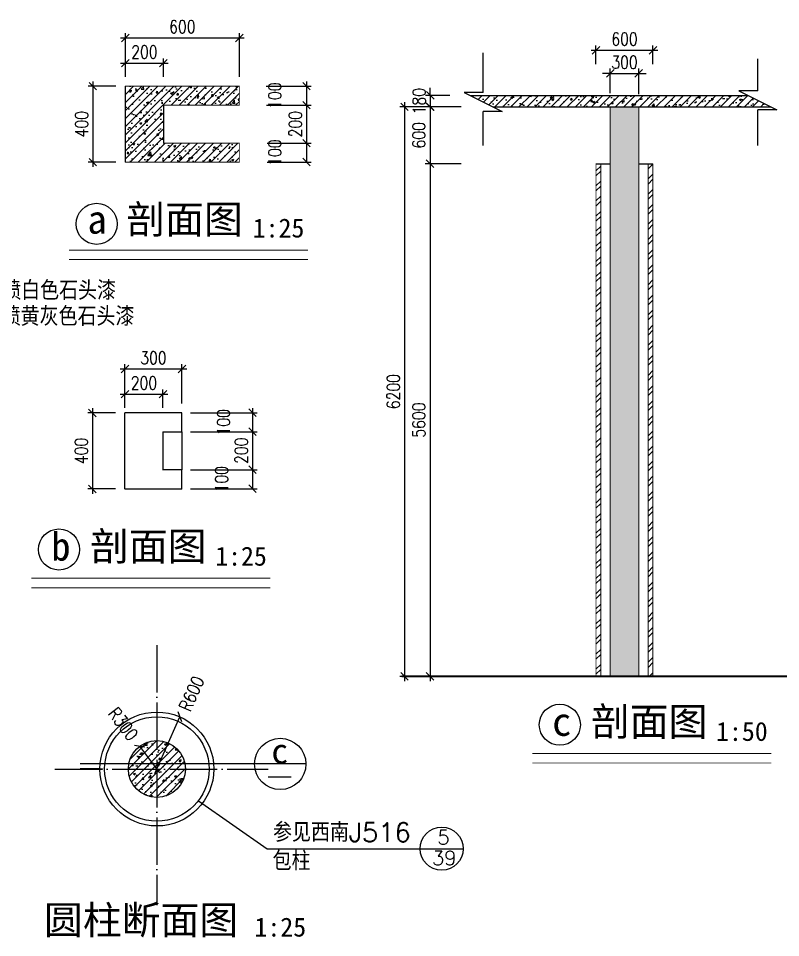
# Model space of a CAD drawing. Extents: x 249174 to 363784, y -3149 to 82603.
# Drawn here: x 328588 to 336614, y 72062 to 81745 of the extents above; entities that cross this region are included whole.
import ezdxf

# ---------------------------------------------------------------- set-up
doc = ezdxf.new("R2010")
doc.units = 0
doc.header["$LTSCALE"] = 1000
doc.header["$MEASUREMENT"] = 0
doc.linetypes.add('DOTE', pattern=[2.42, 2, -0.2, 0.02, -0.2])
doc.layers.get('0').update_dxf_attribs({"linetype": 'CONTINUOUS'})
doc.layers.get('DEFPOINTS').update_dxf_attribs({"color": 6, "linetype": 'CONTINUOUS'})
for name, color, linetype in [('111', 4, 'CONTINUOUS'), ('DIM', 3, 'CONTINUOUS'), ('DOTE', 4, 'DOTE'), ('LAYER7', 8, 'CONTINUOUS'), ('PUB_DIM', 84, 'CONTINUOUS'), ('字样', 2, 'CONTINUOUS')]:
    doc.layers.add(name, color=color, linetype=linetype)
doc.styles.add('DIM_FONT', font='SIMPLEX', dxfattribs={"width": 0.8})
doc.styles.add('HZ', font='txt', dxfattribs={"bigfont": 'hztxt'})
doc.styles.add('HZTXT', font='SIMSUN.TTF')
doc.dimstyles.new('DIMN', dxfattribs={"dimtxt": 300, "dimasz": 1, "dimexe": 250, "dimexo": 300, "dimgap": 150, "dimtad": 1, "dimdec": 0, "dimzin": 0, "dimtxsty": 'DIM_FONT', "dimblk": '_DIMX', "dimblk1": '_DIMX', "dimblk2": '_DIMX', "dimcen": 100, "dimdle": 250, "dimclrd": 3, "dimclre": 3, "dimclrt": 7, "dimazin": 3, "dimtfac": 1, "dimtdec": 0, "dimtix": 1, "dimtmove": 0, "dimatfit": 3, "dimtolj": 1, "dimtzin": 0})
pattern_1 = [(45, (54274.177, 239493.216), (-42.426407, 42.426407), []), (50, (54274.18, 239493.22), (215.17805, -18.82564), [22.5, -247.5]), (355, (54274.18, 239493.22), (-41.6254, 225.65764), [18, -198]), (100.4514, (54292.1, 239491.65), (173.55281, 206.83186), [19.12206, -210.34263]), (46.1842, (54274.18, 239553.22), (320.17231, -49.6557), [33.75, -371.25]), (96.6356, (54300.86, 239549.08), (280.3988, 292.23536), [28.6831, -315.5139]), (351.1842, (54274.18, 239553.2), (280.3986, 292.23558), [27, -297]), (21, (54304.18, 239538.22), (179.07212, -120.78567), [22.5, -247.5]), (326, (54304.18, 239538.22), (72.9946, 217.54501), [18, -198]), (71.4514, (54319.1, 239528.15), (252.06679, 96.75915), [19.12206, -210.34263]), (37.5, (54274.18, 239493.22), (3.647957, 99.868156), [0, -195.6, 0, -201, 0, -198.75]), (7.5, (54274.18, 239493.22), (78.92086, 118.323514), [0, -114.6, 0, -191.1, 0, -75.75]), (327.5, (54207.28, 239493.22), (160.14673, -6.766462), [0, -75, 0, -234, 0, -310.5]), (317.5, (54177.28, 239493.22), (174.95585, 30.031495), [0, -97.5, 0, -155.4, 0, -220.5])]

# ---------------------------------------------------------------- blocks, each defined once
blk = doc.blocks.new('_OBLIQUE')
at = {"color": 0, "linetype": 'BYBLOCK'}
blk.add_line((-0.5, -0.5), (0.5, 0.5), dxfattribs=at)
blk = doc.blocks.new('*D127')
at = {"color": 3, "linetype": 'BYBLOCK'}
for p, q in [((332785, -105431.9), (332785, -110931.9)), ((332973.8, -105481.9), (332735, -105481.9)), ((332973.8, -110881.9), (332735, -110881.9))]:
    blk.add_line(p, q, dxfattribs=at)
at = {"layer": 'DEFPOINTS', "color": 0, "linetype": 'BYBLOCK'}
for p in [(333073.8, -105481.9), (332785, -110881.9), (333073.8, -110881.9)]:
    blk.add_point(p, dxfattribs=at)
at = {"color": 3, "linetype": 'BYBLOCK', "xscale": 80, "yscale": 80, "zscale": 80}
for p, rotation in [((332785, -105481.9), 90), ((332785, -110881.9), 270)]:
    blk.add_blockref('_OBLIQUE', p, dxfattribs=dict(at, rotation=rotation))
at = {"color": 7, "linetype": 'BYBLOCK', "insert": (332667.5, -108181.9), "char_height": 135, "attachment_point": 5, "rotation": 90, "style": 'DIM_FONT'}
blk.add_mtext('\\A1;5600', dxfattribs=at)
blk = doc.blocks.new('_DIMX')
blk.add_line((-150, 0), (150, 0))
at = {"const_width": 50}
blk.add_lwpolyline([(-70, -70), (70, 70)], dxfattribs=at)
blk = doc.blocks.new('*D206')
at = {"color": 3, "linetype": 'BYBLOCK'}
for p, q in [((332516.7, -104831.9), (332516.7, -110931.9)), ((332927.2, -104881.9), (332466.7, -104881.9)), ((332873.8, -110881.9), (332466.7, -110881.9))]:
    blk.add_line(p, q, dxfattribs=at)
at = {"layer": 'DEFPOINTS', "color": 0, "linetype": 'BYBLOCK'}
for p in [(333027.2, -104881.9), (332516.7, -110881.9), (332973.8, -110881.9)]:
    blk.add_point(p, dxfattribs=at)
at = {"color": 3, "linetype": 'BYBLOCK', "xscale": 80, "yscale": 80, "zscale": 80}
for p, rotation in [((332516.7, -104881.9), 90), ((332516.7, -110881.9), 270)]:
    blk.add_blockref('_OBLIQUE', p, dxfattribs=dict(at, rotation=rotation))
at = {"color": 7, "linetype": 'BYBLOCK', "insert": (332399.2, -107881.9), "char_height": 135, "attachment_point": 5, "rotation": 90, "style": 'DIM_FONT'}
blk.add_mtext('\\A1;6200', dxfattribs=at)
blk = doc.blocks.new('*D124')
at = {"color": 3, "linetype": 'BYBLOCK'}
blk.add_line((285545.5, -161659.7), (285334.5, -161380.5), dxfattribs=at)
at = {"layer": 'DEFPOINTS', "color": 0, "linetype": 'BYBLOCK'}
for p in [(285334.5, -161380.5), (285515.4, -161619.8)]:
    blk.add_point(p, dxfattribs=at)
at = {"color": 3, "linetype": 'BYBLOCK', "xscale": 80, "yscale": 80, "zscale": 80, "rotation": 127.0834299464792}
blk.add_blockref('_OBLIQUE', (285334.5, -161380.5), dxfattribs=at)
at = {"color": 7, "linetype": 'BYBLOCK', "insert": (285161.2, -161145.9), "char_height": 135, "attachment_point": 5, "rotation": 307.08343, "style": 'DIM_FONT'}
blk.add_mtext('\\A1;R300', dxfattribs=at)
blk = doc.blocks.new('*D123')
at = {"color": 3, "linetype": 'BYBLOCK'}
blk.add_line((285495.1, -161665.5), (285759.1, -161071.5), dxfattribs=at)
at = {"layer": 'DEFPOINTS', "color": 0, "linetype": 'BYBLOCK'}
for p in [(285759.1, -161071.5), (285515.4, -161619.8)]:
    blk.add_point(p, dxfattribs=at)
at = {"color": 3, "linetype": 'BYBLOCK', "xscale": 80, "yscale": 80, "zscale": 80, "rotation": 66.03024424354837}
blk.add_blockref('_OBLIQUE', (285759.1, -161071.5), dxfattribs=at)
at = {"color": 7, "linetype": 'BYBLOCK', "insert": (285881.8, -160825.8), "char_height": 135, "attachment_point": 5, "rotation": 66.03024, "style": 'DIM_FONT'}
blk.add_mtext('\\A1;R600', dxfattribs=at)
blk = doc.blocks.new('*D128')
at = {"color": 3, "linetype": 'BYBLOCK'}
for p, q in [((280546.3, -158372.6), (280466.3, -158372.6)), ((280546.3, -158579.6), (280546.3, -158322.6)), ((280546.3, -158372.6), (280846.3, -158372.6)), ((280846.3, -158591.3), (280846.3, -158322.6)), ((280846.3, -158372.6), (280926.3, -158372.6))]:
    blk.add_line(p, q, dxfattribs=at)
at = {"layer": 'DEFPOINTS', "color": 0, "linetype": 'BYBLOCK'}
for p in [(280846.3, -158372.6), (280546.3, -158679.6), (280846.3, -158691.3)]:
    blk.add_point(p, dxfattribs=at)
at = {"color": 3, "linetype": 'BYBLOCK', "xscale": 80, "yscale": 80, "zscale": 80}
blk.add_blockref('_OBLIQUE', (280546.3, -158372.6), dxfattribs=at)
at = {"color": 3, "linetype": 'BYBLOCK', "xscale": 80, "yscale": 80, "zscale": 80, "rotation": 180}
blk.add_blockref('_OBLIQUE', (280846.3, -158372.6), dxfattribs=at)
at = {"color": 7, "linetype": 'BYBLOCK', "insert": (280696.3, -158255.1), "char_height": 135, "attachment_point": 5, "style": 'DIM_FONT'}
blk.add_mtext('\\A1;300', dxfattribs=at)
blk = doc.blocks.new('*D129')
at = {"color": 3, "linetype": 'BYBLOCK'}
for p, q in [((280396.3, -158662.2), (280396.3, -158464.8)), ((280996.3, -158662.2), (280996.3, -158464.8)), ((280346.3, -158514.8), (281046.3, -158514.8))]:
    blk.add_line(p, q, dxfattribs=at)
at = {"layer": 'DEFPOINTS', "color": 0, "linetype": 'BYBLOCK'}
for p in [(280996.3, -158514.8), (280396.3, -158762.2), (280996.3, -158762.2)]:
    blk.add_point(p, dxfattribs=at)
at = {"color": 3, "linetype": 'BYBLOCK', "xscale": 80, "yscale": 80, "zscale": 80, "rotation": 180}
blk.add_blockref('_OBLIQUE', (280396.3, -158514.8), dxfattribs=at)
at = {"color": 3, "linetype": 'BYBLOCK', "xscale": 80, "yscale": 80, "zscale": 80}
blk.add_blockref('_OBLIQUE', (280996.3, -158514.8), dxfattribs=at)
at = {"color": 7, "linetype": 'BYBLOCK', "insert": (280696.3, -158397.3), "char_height": 135, "attachment_point": 5, "style": 'DIM_FONT'}
blk.add_mtext('\\A1;600', dxfattribs=at)
blk = doc.blocks.new('*D55')
at = {"color": 3, "linetype": 'BYBLOCK'}
for p, q in [((331059.8, -104664.5), (331534.6, -104664.5)), ((331484.6, -104614.5), (331484.6, -104864.5)), ((331064.8, -104864.5), (331534.6, -104864.5))]:
    blk.add_line(p, q, dxfattribs=at)
at = {"layer": 'DEFPOINTS', "color": 0, "linetype": 'BYBLOCK'}
for p in [(330959.8, -104664.5), (330964.8, -104864.5), (331484.6, -104864.5)]:
    blk.add_point(p, dxfattribs=at)
at = {"color": 3, "linetype": 'BYBLOCK', "xscale": 80, "yscale": 80, "zscale": 80}
for p, rotation in [((331484.6, -104664.5), 90), ((331484.6, -104864.5), 270)]:
    blk.add_blockref('_OBLIQUE', p, dxfattribs=dict(at, rotation=rotation))
at = {"color": 7, "linetype": 'BYBLOCK', "insert": (331150.6, -104764.5), "char_height": 135, "attachment_point": 5, "rotation": 90, "style": 'DIM_FONT'}
blk.add_mtext('\\A1;100', dxfattribs=at)
blk = doc.blocks.new('*D56')
at = {"color": 3, "linetype": 'BYBLOCK'}
for p, q in [((331064.8, -104864.5), (331534.6, -104864.5)), ((331484.6, -104814.5), (331484.6, -105314.5)), ((331069.8, -105264.5), (331534.6, -105264.5))]:
    blk.add_line(p, q, dxfattribs=at)
at = {"layer": 'DEFPOINTS', "color": 0, "linetype": 'BYBLOCK'}
for p in [(330964.8, -104864.5), (330969.8, -105264.5), (331484.6, -105264.5)]:
    blk.add_point(p, dxfattribs=at)
at = {"color": 3, "linetype": 'BYBLOCK', "xscale": 80, "yscale": 80, "zscale": 80}
for p, rotation in [((331484.6, -104864.5), 90), ((331484.6, -105264.5), 270)]:
    blk.add_blockref('_OBLIQUE', p, dxfattribs=dict(at, rotation=rotation))
at = {"color": 7, "linetype": 'BYBLOCK', "insert": (331367.1, -105064.5), "char_height": 135, "attachment_point": 5, "rotation": 90, "style": 'DIM_FONT'}
blk.add_mtext('\\A1;200', dxfattribs=at)
blk = doc.blocks.new('*D57')
at = {"color": 3, "linetype": 'BYBLOCK'}
for p, q in [((331484.6, -105214.5), (331484.6, -105464.5)), ((331069.8, -105264.5), (331534.6, -105264.5)), ((331069.8, -105464.5), (331534.6, -105464.5))]:
    blk.add_line(p, q, dxfattribs=at)
at = {"layer": 'DEFPOINTS', "color": 0, "linetype": 'BYBLOCK'}
for p in [(330969.8, -105264.5), (330969.8, -105464.5), (331484.6, -105464.5)]:
    blk.add_point(p, dxfattribs=at)
at = {"color": 3, "linetype": 'BYBLOCK', "xscale": 80, "yscale": 80, "zscale": 80}
for p, rotation in [((331484.6, -105264.5), 90), ((331484.6, -105464.5), 270)]:
    blk.add_blockref('_OBLIQUE', p, dxfattribs=dict(at, rotation=rotation))
at = {"color": 7, "linetype": 'BYBLOCK', "insert": (331150.6, -105364.5), "char_height": 135, "attachment_point": 5, "rotation": 90, "style": 'DIM_FONT'}
blk.add_mtext('\\A1;100', dxfattribs=at)
blk = doc.blocks.new('*D61')
at = {"color": 3, "linetype": 'BYBLOCK'}
for p, q in [((268551.1, -130882.7), (269254.4, -130882.7)), ((269204.4, -130832.7), (269204.4, -131082.7)), ((268551.1, -131082.7), (269254.4, -131082.7))]:
    blk.add_line(p, q, dxfattribs=at)
at = {"layer": 'DEFPOINTS', "color": 0, "linetype": 'BYBLOCK'}
for p in [(268451.1, -130882.7), (268451.1, -131082.7), (269204.4, -131082.7)]:
    blk.add_point(p, dxfattribs=at)
at = {"color": 3, "linetype": 'BYBLOCK', "xscale": 80, "yscale": 80, "zscale": 80}
for p, rotation in [((269204.4, -130882.7), 90), ((269204.4, -131082.7), 270)]:
    blk.add_blockref('_OBLIQUE', p, dxfattribs=dict(at, rotation=rotation))
at = {"color": 7, "linetype": 'BYBLOCK', "insert": (268879.2, -130982.7), "char_height": 135, "attachment_point": 5, "rotation": 90, "style": 'DIM_FONT'}
blk.add_mtext('\\A1;100', dxfattribs=at)
blk = doc.blocks.new('*D60')
at = {"color": 3, "linetype": 'BYBLOCK'}
for p, q in [((268551.1, -130482.7), (269254.4, -130482.7)), ((269204.4, -130432.7), (269204.4, -130932.7)), ((268551.1, -130882.7), (269254.4, -130882.7))]:
    blk.add_line(p, q, dxfattribs=at)
at = {"layer": 'DEFPOINTS', "color": 0, "linetype": 'BYBLOCK'}
for p in [(268451.1, -130482.7), (268451.1, -130882.7), (269204.4, -130882.7)]:
    blk.add_point(p, dxfattribs=at)
at = {"color": 3, "linetype": 'BYBLOCK', "xscale": 80, "yscale": 80, "zscale": 80}
for p, rotation in [((269204.4, -130482.7), 90), ((269204.4, -130882.7), 270)]:
    blk.add_blockref('_OBLIQUE', p, dxfattribs=dict(at, rotation=rotation))
at = {"color": 7, "linetype": 'BYBLOCK', "insert": (269086.9, -130682.7), "char_height": 135, "attachment_point": 5, "rotation": 90, "style": 'DIM_FONT'}
blk.add_mtext('\\A1;200', dxfattribs=at)
blk = doc.blocks.new('*D59')
at = {"color": 3, "linetype": 'BYBLOCK'}
for p, q in [((269204.4, -130232.7), (269204.4, -130482.7)), ((268551.1, -130282.7), (269254.4, -130282.7)), ((268551.1, -130482.7), (269254.4, -130482.7))]:
    blk.add_line(p, q, dxfattribs=at)
at = {"layer": 'DEFPOINTS', "color": 0, "linetype": 'BYBLOCK'}
for p in [(268451.1, -130282.7), (268451.1, -130482.7), (269204.4, -130482.7)]:
    blk.add_point(p, dxfattribs=at)
at = {"color": 3, "linetype": 'BYBLOCK', "xscale": 80, "yscale": 80, "zscale": 80}
for p, rotation in [((269204.4, -130282.7), 90), ((269204.4, -130482.7), 270)]:
    blk.add_blockref('_OBLIQUE', p, dxfattribs=dict(at, rotation=rotation))
at = {"color": 7, "linetype": 'BYBLOCK', "insert": (268899, -130382.7), "char_height": 135, "attachment_point": 5, "rotation": 90, "style": 'DIM_FONT'}
blk.add_mtext('\\A1;100', dxfattribs=at)
blk = doc.blocks.new('*D125')
at = {"color": 3, "linetype": 'BYBLOCK'}
for p, q in [((332992.1, -104761.9), (332737.8, -104761.9)), ((332787.8, -104761.9), (332787.8, -104681.9)), ((332787.8, -104761.9), (332787.8, -104881.9)), ((333027.2, -104881.9), (332737.8, -104881.9)), ((332787.8, -104881.9), (332787.8, -104961.9))]:
    blk.add_line(p, q, dxfattribs=at)
at = {"layer": 'DEFPOINTS', "color": 0, "linetype": 'BYBLOCK'}
for p in [(333092.1, -104761.9), (332787.8, -104881.9), (333127.2, -104881.9)]:
    blk.add_point(p, dxfattribs=at)
at = {"color": 3, "linetype": 'BYBLOCK', "xscale": 80, "yscale": 80, "zscale": 80}
for p, rotation in [((332787.8, -104761.9), 270), ((332787.8, -104881.9), 90)]:
    blk.add_blockref('_OBLIQUE', p, dxfattribs=dict(at, rotation=rotation))
at = {"color": 7, "linetype": 'BYBLOCK', "insert": (332670.3, -104821.9), "char_height": 135, "attachment_point": 5, "rotation": 90, "style": 'DIM_FONT'}
blk.add_mtext('\\A1;180', dxfattribs=at)
blk = doc.blocks.new('*D126')
at = {"color": 3, "linetype": 'BYBLOCK'}
for p, q in [((278975.5, -158679.6), (278598.4, -158679.6)), ((278648.4, -158629.6), (278648.4, -159329.6)), ((278975.5, -159279.6), (278598.4, -159279.6))]:
    blk.add_line(p, q, dxfattribs=at)
at = {"layer": 'DEFPOINTS', "color": 0, "linetype": 'BYBLOCK'}
for p in [(279075.5, -158679.6), (278648.4, -159279.6), (279075.5, -159279.6)]:
    blk.add_point(p, dxfattribs=at)
at = {"color": 3, "linetype": 'BYBLOCK', "xscale": 80, "yscale": 80, "zscale": 80}
for p, rotation in [((278648.4, -158679.6), 90), ((278648.4, -159279.6), 270)]:
    blk.add_blockref('_OBLIQUE', p, dxfattribs=dict(at, rotation=rotation))
at = {"color": 7, "linetype": 'BYBLOCK', "insert": (278530.9, -158979.6), "char_height": 135, "attachment_point": 5, "rotation": 90, "style": 'DIM_FONT'}
blk.add_mtext('\\A1;600', dxfattribs=at)
blk = doc.blocks.new('*D62')
at = {"color": 3, "linetype": 'BYBLOCK'}
for p, q in [((267861.3, -126841.1), (267861.3, -126648.3)), ((268261.3, -126841.1), (268261.3, -126648.3)), ((267811.3, -126698.3), (268311.3, -126698.3))]:
    blk.add_line(p, q, dxfattribs=at)
at = {"layer": 'DEFPOINTS', "color": 0, "linetype": 'BYBLOCK'}
for p in [(268261.3, -126698.3), (267861.3, -126941.1), (268261.3, -126941.1)]:
    blk.add_point(p, dxfattribs=at)
at = {"color": 3, "linetype": 'BYBLOCK', "xscale": 80, "yscale": 80, "zscale": 80, "rotation": 180}
blk.add_blockref('_OBLIQUE', (267861.3, -126698.3), dxfattribs=at)
at = {"color": 3, "linetype": 'BYBLOCK', "xscale": 80, "yscale": 80, "zscale": 80}
blk.add_blockref('_OBLIQUE', (268261.3, -126698.3), dxfattribs=at)
at = {"color": 7, "linetype": 'BYBLOCK', "insert": (268061.3, -126580.8), "char_height": 135, "attachment_point": 5, "style": 'DIM_FONT'}
blk.add_mtext('\\A1;200', dxfattribs=at)
blk = doc.blocks.new('*D64')
at = {"color": 3, "linetype": 'BYBLOCK'}
for p, q in [((267861.3, -130229.4), (267861.3, -130036.6)), ((268261.3, -130229.4), (268261.3, -130036.6)), ((267811.3, -130086.6), (268311.3, -130086.6))]:
    blk.add_line(p, q, dxfattribs=at)
at = {"layer": 'DEFPOINTS', "color": 0, "linetype": 'BYBLOCK'}
for p in [(268261.3, -130086.6), (267861.3, -130329.4), (268261.3, -130329.4)]:
    blk.add_point(p, dxfattribs=at)
at = {"color": 3, "linetype": 'BYBLOCK', "xscale": 80, "yscale": 80, "zscale": 80, "rotation": 180}
blk.add_blockref('_OBLIQUE', (267861.3, -130086.6), dxfattribs=at)
at = {"color": 3, "linetype": 'BYBLOCK', "xscale": 80, "yscale": 80, "zscale": 80}
blk.add_blockref('_OBLIQUE', (268261.3, -130086.6), dxfattribs=at)
at = {"color": 7, "linetype": 'BYBLOCK', "insert": (268061.3, -129969.1), "char_height": 135, "attachment_point": 5, "style": 'DIM_FONT'}
blk.add_mtext('\\A1;200', dxfattribs=at)
blk = doc.blocks.new('*D53')
at = {"color": 3, "linetype": 'BYBLOCK'}
for p, q in [((267761.3, -126941.1), (267468.8, -126941.1)), ((267518.8, -126891.1), (267518.8, -127791.1)), ((267761.3, -127741.1), (267468.8, -127741.1))]:
    blk.add_line(p, q, dxfattribs=at)
at = {"layer": 'DEFPOINTS', "color": 0, "linetype": 'BYBLOCK'}
for p in [(267861.3, -126941.1), (267518.8, -127741.1), (267861.3, -127741.1)]:
    blk.add_point(p, dxfattribs=at)
at = {"color": 3, "linetype": 'BYBLOCK', "xscale": 80, "yscale": 80, "zscale": 80}
for p, rotation in [((267518.8, -126941.1), 90), ((267518.8, -127741.1), 270)]:
    blk.add_blockref('_OBLIQUE', p, dxfattribs=dict(at, rotation=rotation))
at = {"color": 7, "linetype": 'BYBLOCK', "insert": (267401.3, -127341.1), "char_height": 135, "attachment_point": 5, "rotation": 90, "style": 'DIM_FONT'}
blk.add_mtext('\\A1;400', dxfattribs=at)
blk = doc.blocks.new('*D58')
at = {"color": 3, "linetype": 'BYBLOCK'}
for p, q in [((267761.3, -130285), (267468.8, -130285)), ((267518.8, -130235), (267518.8, -131135)), ((267761.3, -131085), (267468.8, -131085))]:
    blk.add_line(p, q, dxfattribs=at)
at = {"layer": 'DEFPOINTS', "color": 0, "linetype": 'BYBLOCK'}
for p in [(267861.3, -130285), (267518.8, -131085), (267861.3, -131085)]:
    blk.add_point(p, dxfattribs=at)
at = {"color": 3, "linetype": 'BYBLOCK', "xscale": 80, "yscale": 80, "zscale": 80}
for p, rotation in [((267518.8, -130285), 90), ((267518.8, -131085), 270)]:
    blk.add_blockref('_OBLIQUE', p, dxfattribs=dict(at, rotation=rotation))
at = {"color": 7, "linetype": 'BYBLOCK', "insert": (267401.3, -130685), "char_height": 135, "attachment_point": 5, "rotation": 90, "style": 'DIM_FONT'}
blk.add_mtext('\\A1;400', dxfattribs=at)
blk = doc.blocks.new('*D54')
at = {"color": 3, "linetype": 'BYBLOCK'}
for p, q in [((328881.3, -104156.4), (330181.3, -104156.4)), ((328931.3, -104564.5), (328931.3, -104106.4)), ((330131.3, -104564.5), (330131.3, -104106.4))]:
    blk.add_line(p, q, dxfattribs=at)
at = {"layer": 'DEFPOINTS', "color": 0, "linetype": 'BYBLOCK'}
for p in [(330131.3, -104156.4), (328931.3, -104664.5), (330131.3, -104664.5)]:
    blk.add_point(p, dxfattribs=at)
at = {"color": 3, "linetype": 'BYBLOCK', "xscale": 80, "yscale": 80, "zscale": 80, "rotation": 180}
blk.add_blockref('_OBLIQUE', (328931.3, -104156.4), dxfattribs=at)
at = {"color": 3, "linetype": 'BYBLOCK', "xscale": 80, "yscale": 80, "zscale": 80}
blk.add_blockref('_OBLIQUE', (330131.3, -104156.4), dxfattribs=at)
at = {"color": 7, "linetype": 'BYBLOCK', "insert": (329531.3, -104038.9), "char_height": 135, "attachment_point": 5, "style": 'DIM_FONT'}
blk.add_mtext('\\A1;600', dxfattribs=at)
blk = doc.blocks.new('*D63')
at = {"color": 3, "linetype": 'BYBLOCK'}
for p, q in [((267811.3, -129821.3), (268511.3, -129821.3)), ((267861.3, -130229.4), (267861.3, -129771.3)), ((268461.3, -130185), (268461.3, -129771.3))]:
    blk.add_line(p, q, dxfattribs=at)
at = {"layer": 'DEFPOINTS', "color": 0, "linetype": 'BYBLOCK'}
for p in [(268461.3, -129821.3), (267861.3, -130329.4), (268461.3, -130285)]:
    blk.add_point(p, dxfattribs=at)
at = {"color": 3, "linetype": 'BYBLOCK', "xscale": 80, "yscale": 80, "zscale": 80, "rotation": 180}
blk.add_blockref('_OBLIQUE', (267861.3, -129821.3), dxfattribs=at)
at = {"color": 3, "linetype": 'BYBLOCK', "xscale": 80, "yscale": 80, "zscale": 80}
blk.add_blockref('_OBLIQUE', (268461.3, -129821.3), dxfattribs=at)
at = {"color": 7, "linetype": 'BYBLOCK', "insert": (268161.3, -129703.8), "char_height": 135, "attachment_point": 5, "style": 'DIM_FONT'}
blk.add_mtext('\\A1;300', dxfattribs=at)

msp = doc.modelspace()

# ---------------------------------------------------------------- hatches: boundary and pattern name
at = {"layer": 'LAYER7', "linetype": 'BYBLOCK'}
h = msp.add_hatch(dxfattribs=at)
h.set_pattern_fill('AN31C', color=256, scale=300, style=0)
h.set_pattern_definition([(45, (783.49, 185695.49), (-42.426407, 42.426407), []), (50, (783.49, 185695.5), (215.178055, -18.82564), [22.5, -247.5]), (355, (783.5, 185695.5), (-41.6254, 225.65764), [18, -198]), (100.4514, (801.42, 185693.92), (173.55281, 206.83186), [19.12206, -210.34263]), (46.1842, (783.5, 185755.5), (320.17231, -49.6557), [33.75, -371.25]), (96.6356, (810.17, 185751.35), (280.3988, 292.23536), [28.6831, -315.5139]), (351.1842, (783.5, 185755.5), (280.39858, 292.23558), [27, -297]), (21, (813.49, 185740.5), (179.07212, -120.78567), [22.5, -247.5]), (326, (813.5, 185740.5), (72.9946, 217.54501), [18, -198]), (71.4514, (828.41, 185730.43), (252.06679, 96.75915), [19.12206, -210.34263]), (37.5, (783.49, 185695.49), (3.647957, 99.868156), [0, -195.6, 0, -201, 0, -198.75]), (7.5, (783.49, 185695.49), (78.92086, 118.323514), [0, -114.6, 0, -191.1, 0, -75.75]), (327.5, (716.59, 185695.49), (160.14673, -6.766462), [0, -75, 0, -234, 0, -310.5]), (317.5, (686.59, 185695.49), (174.95585, 30.031495), [0, -97.5, 0, -155.4, 0, -220.5])])
h.paths.add_polyline_path([(330914.8, 81030.9), (329714.8, 81030.9), (329714.8, 80230.9), (330914.8, 80230.9), (330914.5, 80430.9), (330114.8, 80430.9), (330114.8, 80830.9), (330914.8, 80830.9)])
h = msp.add_hatch(dxfattribs=at)
h.set_pattern_fill('AN31C', color=256, scale=300, style=0)
h.set_pattern_definition(pattern_1)
h.paths.add_polyline_path([(333346.6, 80933.6), (333586.6, 80813.6), (336508.6, 80813.6), (336268.6, 80933.6)])
h = msp.add_hatch(dxfattribs=at)
h.set_pattern_fill('AN31C', color=256, scale=300, style=0)
h.set_pattern_definition(pattern_1)
h.paths.add_polyline_path([(334820.4, 74813.6), (335120.4, 74813.6), (335120.4, 80813.6), (334820.4, 80813.6)])
h = msp.add_hatch(dxfattribs=at)
h.set_pattern_fill('ANSI32', color=256, scale=300, style=0)
h.set_pattern_definition([(45, (54274.18, 239493.22), (-79.549513, 79.549513), []), (45, (54327.21, 239493.22), (-79.549513, 79.549513), [])])
h.paths.add_polyline_path([(334720.4, 80213.6), (334670.4, 80213.6), (334670.4, 74813.6), (334720.4, 74813.6)])
h.paths.add_polyline_path([(335220.4, 74813.6), (335270.4, 74813.6), (335270.4, 80213.6), (335220.4, 80213.6)])
h = msp.add_hatch(dxfattribs=at)
h.set_pattern_fill('AN31C', color=256, scale=300, style=0)
h.set_pattern_definition([(45, (44530.82, 235457.99), (-42.426407, 42.426407), []), (50, (44530.82, 235457.99), (215.178055, -18.82564), [22.5, -247.5]), (355, (44530.82, 235458), (-41.6254, 225.65764), [18, -198]), (100.4514, (44548.75, 235456.42), (173.55281, 206.83186), [19.12206, -210.34263]), (46.1842, (44530.82, 235518), (320.17231, -49.6557), [33.75, -371.25]), (96.6356, (44557.5, 235513.85), (280.3988, 292.23536), [28.6831, -315.5139]), (351.1842, (44530.82, 235518), (280.3986, 292.23558), [27, -297]), (21, (44560.82, 235502.99), (179.07212, -120.78567), [22.5, -247.5]), (326, (44560.82, 235503), (72.9946, 217.54501), [18, -198]), (71.4514, (44575.74, 235492.92), (252.06679, 96.75915), [19.12206, -210.34263]), (37.5, (44530.82, 235457.99), (3.647957, 99.868156), [0, -195.6, 0, -201, 0, -198.75]), (7.5, (44530.82, 235457.99), (78.92086, 118.323514), [0, -114.6, 0, -191.1, 0, -75.75]), (327.5, (44463.92, 235457.99), (160.14673, -6.766462), [0, -75, 0, -234, 0, -310.5]), (317.5, (44433.92, 235457.99), (174.95585, 30.031495), [0, -97.5, 0, -155.4, 0, -220.5])])
edge = h.paths.add_edge_path()
edge.add_arc((330046.2, 73838.2), 300, 0, 360)

# ---------------------------------------------------------------- linework, layer by layer
at = {"layer": '111', "linetype": 'BYBLOCK'}
for p, q in [((333483.7, 80965), (333483.7, 81381.4)), ((336374.6, 80980.7), (336374.6, 81319)), ((333483.7, 80965), (333283.7, 80965)), ((333283.7, 80965), (333683.7, 80765)), ((336174.6, 80980.7), (336574.6, 80780.7)), ((336374.6, 80980.7), (336174.6, 80980.7)), ((333346.6, 80933.6), (336268.6, 80933.6)), ((333683.7, 80765), (333483.7, 80765)), ((333483.7, 80407), (333483.7, 80765)), ((333586.6, 80813.6), (336508.6, 80813.6)), ((336374.6, 80407), (336374.6, 80780.7)), ((336574.6, 80780.7), (336374.6, 80780.7)), ((330310.2, 77388.4), (330310.2, 76988.4)), ((332624.3, 74813.6), (337956.8, 74813.6))]:
    msp.add_line(p, q, dxfattribs=at)
for points, const_width in [([(333346.6, 80933.6), (336269.8, 80933)], 10), ([(333586.6, 80813.6), (336508.6, 80813.6)], 10), ([(334670.4, 80213.6), (334720.4, 80213.6)], 10), ([(335220.4, 80213.6), (335270.4, 80213.6)], 10), ([(332624.3, 74813.6), (337956.8, 74813.6)], 20)]:
    msp.add_lwpolyline(points, dxfattribs=dict(at, const_width=const_width))
for radius in [600, 550, 300]:
    msp.add_circle((330046.2, 73838.2), radius, dxfattribs=at)
at = {"layer": 'DIM', "linetype": 'BYBLOCK'}
for p, q in [((331616.2, 73891.1), (329238.5, 73891.1)), ((331218.6, 73757.2), (331460.6, 73757.2))]:
    msp.add_line(p, q, dxfattribs=at)
for points, const_width in [([(329714.8, 81030.9), (330914.8, 81030.9), (330914.8, 80830.9), (330114.8, 80830.9), (330114.8, 80430.9), (330914.5, 80430.9), (330914.8, 80230.9), (329714.8, 80230.9)], 10), ([(330110.2, 77388.4), (330310.2, 77388.4), (330310.2, 77588.4), (329710.2, 77588.4), (329710.2, 76788.4), (330310.2, 76788.4), (330310.2, 76988.4), (330110.2, 76988.4)], 10), ([(329496.2, 73838.2), (329235.8, 73838.2)], 20)]:
    msp.add_lwpolyline(points, close=True, dxfattribs=dict(at, const_width=const_width))
at = {"layer": 'DIM', "linetype": 'BYBLOCK', "const_width": 10}
for points in [[(329120, 79304.1), (331637.1, 79304.1)], [(329120, 79204.1), (331637.1, 79204.1)], [(328724.7, 75847.3), (331241.8, 75847.3)], [(328724.7, 75747.3), (331241.8, 75747.3)], [(333999, 74001.5), (336516.1, 74001.5)], [(333999, 73901.5), (336516.1, 73901.5)]]:
    msp.add_lwpolyline(points, dxfattribs=at)
at = {"layer": 'DIM', "linetype": 'BYBLOCK'}
for centre, radius in [((329412.4, 79580.7), 216.4), ((329015.4, 76150.3), 216.4), ((334289.7, 74304.5), 216.4), ((331345.8, 73891.1), 270.4)]:
    msp.add_circle(centre, radius, dxfattribs=at)
at = {"layer": 'DOTE', "linetype": 'BYBLOCK'}
for p, q in [((329714.8, 80230.9), (329714.8, 81030.9)), ((330114.8, 80830.9), (330114.8, 80430.9)), ((334670.4, 80213.6), (334820.4, 80213.6)), ((335120.4, 80213.6), (335270.4, 80213.6)), ((329710.2, 76788.4), (329710.2, 77588.4)), ((330310.2, 77588.4), (329710.2, 77588.4)), ((330310.2, 77388.4), (330310.2, 77588.4)), ((330110.2, 77388.4), (330110.2, 76988.4)), ((330110.2, 77388.4), (330310.2, 77388.4)), ((330310.2, 76988.4), (330110.2, 76988.4)), ((330310.2, 76788.4), (330310.2, 76988.4)), ((329710.2, 76788.4), (330310.2, 76788.4))]:
    msp.add_line(p, q, dxfattribs=at)
at = {"layer": 'DOTE', "linetype": 'BYBLOCK', "const_width": 10}
for points in [[(334820.4, 80813.6), (334820.4, 74813.6)], [(335120.4, 80813.6), (335120.4, 74813.6)], [(334670.4, 80213.6), (334670.4, 74813.6)], [(334720.4, 80213.6), (334720.4, 74813.6)], [(335220.4, 80213.6), (335220.4, 74813.6)], [(335270.4, 80213.6), (335270.4, 74813.6)]]:
    msp.add_lwpolyline(points, dxfattribs=at)
at = {"layer": 'LAYER7', "linetype": 'DOTE', "ltscale": 0.25}
for p, q in [((330046.2, 75144.2), (330046.2, 72403.6)), ((328972.3, 73838.2), (331220.1, 73838.2))]:
    msp.add_line(p, q, dxfattribs=at)
at = {"layer": '字样', "linetype": 'BYBLOCK'}
for p, q in [((330483.7, 73504.8), (331209.3, 72998.9)), ((331209.3, 72998.9), (333273.2, 72998.9))]:
    msp.add_line(p, q, dxfattribs=at)
msp.add_circle((333045.8, 72998.9), 227.4, dxfattribs=at)

# ---------------------------------------------------------------- texts
at = {"layer": 'DIM', "linetype": 'BYBLOCK', "style": 'HZTXT'}
for s, height, p in [('a 剖面图', 300, (329315.3, 79477.6)), ('1:25', 200, (331055.7, 79437)), ('b 剖面图', 300, (328933.7, 76033.5)), ('1:25', 200, (330660.4, 75980.2)), ('c 剖面图', 300, (334208, 74187.8)), ('1:50', 200, (335934.7, 74134.4)), ('c', 262.5, (331251.5, 73896.6)), ('圆柱断面图', 300, (328857.5, 72097)), ('1:25', 200, (331074.2, 72073.1))]:
    msp.add_text(s, height=height, dxfattribs=at).set_placement(p)
at = {"layer": '字样', "linetype": 'BYBLOCK', "style": 'HZ'}
for s, height, p in [('面喷白色石头漆', 200, (328216.7, 78779.5)), ('面喷黄灰色石头漆', 200, (328210.9, 78506.3)), ('参见西南J516', 200, (331269.2, 73071.1)), ('5', 150, (333000.7, 73043.9)), ('包柱', 200, (331264.6, 72769.3)), ('39', 150, (332943.7, 72826.5))]:
    msp.add_text(s, height=height, dxfattribs=at).set_placement(p)

# ---------------------------------------------------------------- dimensions: what is measured, and where the dimension line sits
at = {"layer": 'PUB_DIM', "linetype": 'BYBLOCK'}
for base, p1, p2, text, picture, middle, set_off in [((330914.8, 81539), (329714.8, 81030.9), (330914.8, 81030.9), '600', '*D54', (330314.8, 81656.5), (783.5, 185695.5)), ((330114.8, 81273.7), (329714.8, 81030.9), (330114.8, 81030.9), '200', '*D62', (329914.8, 81391.2), (61853.5, 207972)), ((330310.2, 78052.1), (329710.2, 77544), (330310.2, 77588.4), '300', '*D63', (330010.2, 78169.6), (61848.9, 207873.4)), ((330110.2, 77786.8), (329710.2, 77544), (330110.2, 77544), '200', '*D64', (329910.2, 77904.3), (61848.9, 207873.4))]:
    dim = msp.add_linear_dim(base=base, p1=p1, p2=p2, text=text, dimstyle='DIMN', override={"dimtxt": 135, "dimasz": 80, "dimexe": 50, "dimexo": 100, "dimgap": 50, "dimblk1": 'OBLIQUE', "dimblk2": 'OBLIQUE', "dimsah": 1, "dimdle": 50}, dxfattribs=at)
    dim.commit()
    dim.dimension.update_dxf_attribs({"geometry": picture, "text_midpoint": middle, "insert": set_off})
for base, p1, p2, picture, middle, set_off in [((335270.4, 81409.2), (334670.4, 81161.8), (335270.4, 81161.8), '*D129', (334970.4, 81526.7), (54274.2, 239924)), ((335120.4, 81165.8), (334820.4, 80858.8), (335120.4, 80847.1), '*D128', (334970.4, 81283.3), (54274.2, 239538.4))]:
    dim = msp.add_linear_dim(base=base, p1=p1, p2=p2, dimstyle='DIMN', override={"dimtxt": 135, "dimasz": 80, "dimexe": 50, "dimexo": 100, "dimgap": 50, "dimblk1": 'OBLIQUE', "dimblk2": 'OBLIQUE', "dimsah": 1, "dimdle": 50}, dxfattribs=at)
    dim.commit()
    dim.dimension.update_dxf_attribs({"geometry": picture, "text_midpoint": middle, "insert": set_off})
for base, p1, p2, angle, text, picture, middle, set_off in [((329372.3, 80230.9), (329714.8, 81030.9), (329714.8, 80230.9), 90, '400', '*D53', (329254.8, 80630.9), (61853.5, 207972)), ((332925.4, 80813.6), (333229.7, 80933.6), (333264.8, 80813.6), 270, '180', '*D125', (332807.9, 80873.6), (137.6, 185695.5)), ((331622.2, 80430.9), (331102.4, 80830.9), (331107.4, 80430.9), 90, '200', '*D56', (331504.7, 80630.9), (137.6, 185695.5)), ((332654.3, 74813.6), (333164.8, 80813.6), (333111.4, 74813.6), 90, '6200', '*D206', (332536.8, 77813.6), (137.6, 185695.5)), ((332922.6, 74813.6), (333211.4, 80213.6), (333211.4, 74813.6), 270, '5600', '*D127', (332805.1, 77513.6), (137.6, 185695.5)), ((329367.8, 76788.4), (329710.2, 77588.4), (329710.2, 76788.4), 90, '400', '*D58', (329250.3, 77188.4), (61848.9, 207873.4)), ((331053.4, 76990.8), (330300.1, 77390.8), (330300.1, 76990.8), 90, '200', '*D60', (330935.9, 77190.8), (61848.9, 207873.4))]:
    dim = msp.add_linear_dim(base=base, p1=p1, p2=p2, angle=angle, text=text, dimstyle='DIMN', override={"dimtxt": 135, "dimasz": 80, "dimexe": 50, "dimexo": 100, "dimgap": 50, "dimblk1": 'OBLIQUE', "dimblk2": 'OBLIQUE', "dimsah": 1, "dimdle": 50}, dxfattribs=at)
    dim.commit()
    dim.dimension.update_dxf_attribs({"geometry": picture, "text_midpoint": middle, "insert": set_off})
for base, p1, p2, picture, middle, set_off in [((331622.2, 80830.9), (331097.4, 81030.9), (331102.4, 80830.9), '*D55', (331288.2, 80930.9), (137.6, 185695.5)), ((331622.2, 80230.9), (331107.4, 80430.9), (331107.4, 80230.9), '*D57', (331288.2, 80330.9), (137.6, 185695.5)), ((331053.4, 77390.8), (330300.1, 77590.8), (330300.1, 77390.8), '*D59', (330748, 77490.8), (61848.9, 207873.4)), ((331053.4, 76790.8), (330300.1, 76990.8), (330300.1, 76790.8), '*D61', (330728.2, 76890.8), (61848.9, 207873.4))]:
    dim = msp.add_linear_dim(base=base, p1=p1, p2=p2, angle=90, text='100', dimstyle='DIMN', override={"dimtxt": 135, "dimasz": 80, "dimexe": 50, "dimexo": 100, "dimgap": 50, "dimblk1": 'OBLIQUE', "dimblk2": 'OBLIQUE', "dimsah": 1, "dimdle": 50}, dxfattribs=at)
    dim.commit()
    dim.dimension.update_dxf_attribs({"geometry": picture, "text_midpoint": middle, "dimtype": 128, "insert": set_off})
dim = msp.add_linear_dim(base=(332922.6, 80213.6), p1=(333349.7, 80813.6), p2=(333349.7, 80213.6), angle=270, dimstyle='DIMN', override={"dimtxt": 135, "dimasz": 80, "dimexe": 50, "dimexo": 100, "dimgap": 50, "dimblk1": 'OBLIQUE', "dimblk2": 'OBLIQUE', "dimsah": 1, "dimdle": 50}, dxfattribs=at)
dim.commit()
dim.dimension.update_dxf_attribs({"geometry": '*D126', "text_midpoint": (332805.1, 80513.6), "insert": (54274.2, 239493.2)})
for mpoint, picture, middle in [((330290, 74386.5), '*D123', (330412.6, 74632.2)), ((329865.3, 74077.5), '*D124', (329692, 74312.1))]:
    dim = msp.add_radius_dim(center=(330046.2, 73838.2), mpoint=mpoint, dimstyle='DIMN', override={"dimtxt": 135, "dimasz": 80, "dimexe": 50, "dimexo": 100, "dimgap": 50, "dimblk1": 'OBLIQUE', "dimblk2": 'OBLIQUE', "dimsah": 1, "dimdle": 50}, dxfattribs=at)
    dim.commit()
    dim.dimension.update_dxf_attribs({"geometry": picture, "text_midpoint": middle, "dimtype": 132, "insert": (44530.8, 235458)})

doc.saveas('drawing.dxf')
